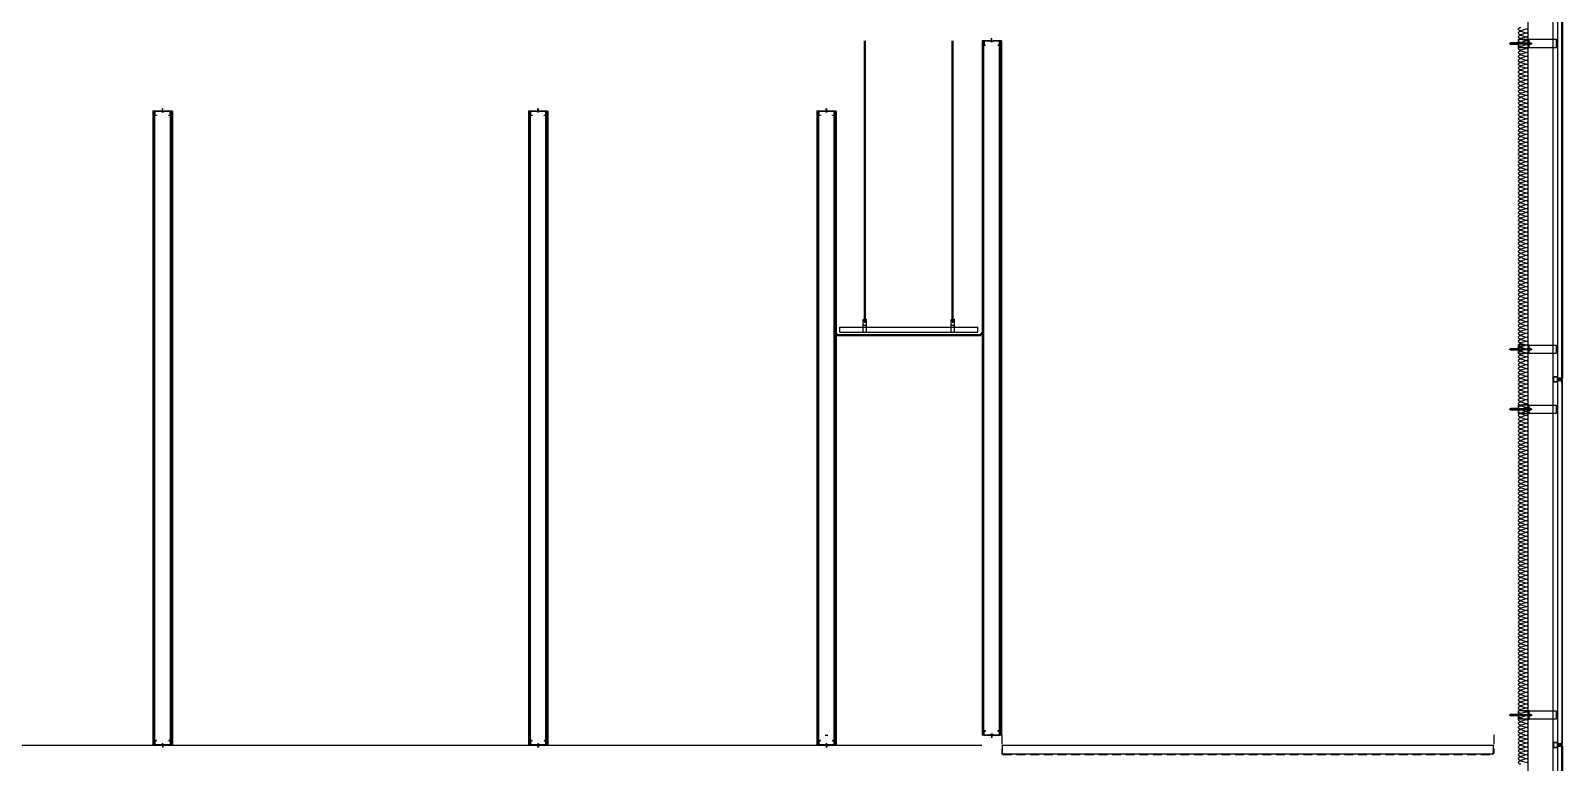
# Model space of a CAD drawing. Header units: millimetres. Extents: x 19868 to 801382, y -4805 to 85279.
# Drawn here: x 775035 to 790738, y 52501 to 60003 of the extents above; entities that cross this region are included whole.
import ezdxf

# ---------------------------------------------------------------- set-up
doc = ezdxf.new("R2010")
doc.units = ezdxf.units.MM
doc.header["$LTSCALE"] = 250
doc.linetypes.add('HID', pattern=[2.8, 1.8, -1])
for name, color, linetype in [('8입면선', 8, 'Continuous'), ('A-CEIL', 8, 'Continuous'), ('A-CEIL_EL', 8, 'Continuous'), ('A-ETC-8', 8, 'Continuous'), ('A-FIN', 6, 'Continuous'), ('A-FIN-8', 8, 'Continuous'), ('A-WALL-D', 7, 'Continuous'), ('A-WP', 1, 'HID'), ('GAGAM-DT', 7, 'Continuous'), ('ISL', 251, 'Continuous'), ('MO-S', 3, 'Continuous'), ('입면', 7, 'Continuous')]:
    doc.layers.add(name, color=color, linetype=linetype)
doc.layers.add('CK', color=221, linetype='Continuous', plot=False)

# ---------------------------------------------------------------- blocks, each defined once
blk = doc.blocks.new('A$C632c858f')
at = {"layer": 'A-ETC-8'}
blk.add_arc((-3, 0), 24, 341.8248, 18.1752, dxfattribs=at)
blk.add_ellipse((34, 0), major_axis=(7.59, 0), ratio=0.987937, dxfattribs=at)
blk = doc.blocks.new('A$Cae507117')
at = {"layer": 'A-ETC-8'}
for points in [[(-50, 0), (-50, -50), (0, -50), (0, 0)], [(-46.8, -3.2), (-46.8, -46.8), (-3.2, -46.8), (-3.2, -3.2)]]:
    blk.add_lwpolyline(points, close=True, dxfattribs=at)
blk = doc.blocks.new('*U112')
at = {"layer": '8입면선', "color": 8}
for p, q in [((3316398, 472011), (3316398, 479131)), ((3316578, 472011), (3316578, 479131))]:
    blk.add_line(p, q, dxfattribs=at)
at = {"layer": 'A-WALL-D'}
for p, q in [((3316388, 479131), (3316388, 472011)), ((3316408, 479131), (3316388, 479131)), ((3316408, 472021), (3316408, 479131)), ((3316568, 472021), (3316568, 479131)), ((3316588, 479131), (3316568, 479131)), ((3316588, 479131), (3316588, 472011)), ((3316408, 472011), (3316388, 472011)), ((3316588, 472011), (3316568, 472011))]:
    blk.add_line(p, q, dxfattribs=at)
at = {"layer": 'CK', "linetype": 'Continuous'}
blk.add_line((3316473, 472011), (3316502, 472011), dxfattribs=at)
at = {"layer": 'GAGAM-DT', "color": 8}
for p, q in [((3316493, 479126), (3316483, 479126)), ((3316483, 479126), (3316483, 479122)), ((3316491, 479121), (3316484, 479121)), ((3316485, 479126), (3316485, 479157)), ((3316490, 479152), (3316485, 479157)), ((3316485, 479126), (3316485, 479121)), ((3316490, 479126), (3316490, 479152)), ((3316490, 479126), (3316490, 479121)), ((3316493, 479126), (3316493, 479122)), ((3316483, 472017), (3316483, 472021)), ((3316493, 472017), (3316483, 472017)), ((3316491, 472022), (3316484, 472022)), ((3316485, 472017), (3316485, 472022)), ((3316485, 472017), (3316485, 471986)), ((3316490, 471991), (3316485, 471986)), ((3316490, 472017), (3316490, 472022)), ((3316490, 472017), (3316490, 471991)), ((3316493, 472017), (3316493, 472021))]:
    blk.add_line(p, q, dxfattribs=at)
for centre, start, end in [((3316484, 479122), 180, 270), ((3316491, 479122), 270, 0), ((3316484, 472021), 90, 180), ((3316491, 472021), 0, 90)]:
    blk.add_arc(centre, 1.51, start, end, dxfattribs=at)
at = {"layer": '입면', "color": 6}
for p, q in [((3316408, 479086), (3316408, 479131)), ((3316408, 479131), (3316473, 479131)), ((3316472, 479130), (3316409, 479130)), ((3316409, 479130), (3316409, 479088)), ((3316477, 479124), (3316472, 479130)), ((3316473, 479131), (3316478, 479126)), ((3316498, 479124), (3316477, 479124)), ((3316478, 479126), (3316497, 479126)), ((3316497, 479126), (3316502, 479131)), ((3316503, 479130), (3316498, 479124)), ((3316502, 479131), (3316568, 479131)), ((3316566, 479130), (3316503, 479130)), ((3316566, 479088), (3316566, 479130)), ((3316568, 479131), (3316568, 479086)), ((3316425, 479086), (3316408, 479086)), ((3316409, 479088), (3316425, 479088)), ((3316425, 479088), (3316425, 479086)), ((3316550, 479086), (3316550, 479088)), ((3316550, 479088), (3316566, 479088)), ((3316568, 479086), (3316550, 479086)), ((3316425, 472056), (3316408, 472056)), ((3316408, 472056), (3316408, 472011)), ((3316409, 472013), (3316409, 472055)), ((3316409, 472055), (3316425, 472055)), ((3316425, 472055), (3316425, 472056)), ((3316568, 472056), (3316550, 472056)), ((3316550, 472056), (3316550, 472055)), ((3316550, 472055), (3316566, 472055)), ((3316566, 472055), (3316566, 472013)), ((3316568, 472011), (3316568, 472056)), ((3316408, 472011), (3316473, 472011)), ((3316472, 472013), (3316409, 472013)), ((3316477, 472018), (3316472, 472013)), ((3316473, 472011), (3316478, 472017)), ((3316498, 472018), (3316477, 472018)), ((3316478, 472017), (3316497, 472017)), ((3316497, 472017), (3316502, 472011)), ((3316503, 472013), (3316498, 472018)), ((3316502, 472011), (3316568, 472011)), ((3316566, 472013), (3316503, 472013))]:
    blk.add_line(p, q, dxfattribs=at)
blk = doc.blocks.new('너트 M12')
for p, q in [((-9, 0), (9, 0)), ((-10, -9), (-10, -1)), ((9, -10), (-9, -10)), ((0, -8), (0, -1)), ((10, -1), (10, -9))]:
    blk.add_line(p, q)
for centre, start, end in [((-9, -1), 90, 180), ((-9, -9), 180, 270), ((9, -1), 0, 90), ((9, -9), 270, 0)]:
    blk.add_arc(centre, 0.5, start, end)
at = {"extrusion": (0, 0, -1)}
for centre, major_axis, ratio, start_param, end_param in [((-5, -1), (-4.75, 0.31), 0.185359, -0.024388, 3.141593), ((5, -1), (4.75, 0.31), 0.185108, 3.141593, 6.30754), ((-5, -9), (4.75, 0.31), 0.187111, 0, 3.166211), ((5, -9), (-4.75, 0.31), 0.185991, 3.117121, 6.283185)]:
    blk.add_ellipse(centre, major_axis=major_axis, ratio=ratio, start_param=start_param, end_param=end_param, dxfattribs=at)
blk = doc.blocks.new('A$C5ebcaad0')
at = {"layer": 'A-ETC-8'}
for p, q in [((-449, -225), (-214, -225)), ((-439, -220), (-439, -229)), ((-437, -219), (-437, -219)), ((-426, -220), (-437, -219)), ((-437, -231), (-426, -229)), ((-437, -231), (-437, -231)), ((-432, -220), (-432, -221)), ((-432, -229), (-432, -230)), ((-416, -219), (-431, -219)), ((-431, -222), (-429, -223)), ((-431, -228), (-429, -227)), ((-431, -231), (-416, -231)), ((-421, -224), (-428, -224)), ((-421, -226), (-428, -226)), ((-426, -220), (-412, -220)), ((-426, -229), (-412, -229)), ((-421, -223), (-421, -223)), ((-421, -227), (-421, -227)), ((-417, -227), (-417, -223)), ((-416, -219), (-413, -219)), ((-416, -231), (-413, -231)), ((-413, -219), (-413, -231)), ((-412, -231), (-412, -219)), ((-409, -219), (-412, -219)), ((-412, -231), (-409, -231)), ((-409, -231), (-409, -219)), ((-355, -219), (-409, -219)), ((-409, -231), (-355, -231)), ((-355, -219), (-246, -219)), ((-246, -231), (-355, -231)), ((-234, -219), (-226, -219)), ((-234, -220), (-224, -220)), ((-234, -229), (-224, -229)), ((-234, -231), (-226, -231)), ((-226, -231), (-226, -219)), ((-224, -220), (-226, -219)), ((-224, -229), (-226, -231)), ((-224, -229), (-224, -220))]:
    blk.add_line(p, q, dxfattribs=at)
for points in [[(-255, -180), (-255, -269), (-355, -269), (-355, -180)], [(34, -185), (-252, -185), (-252, -265), (34, -265)], [(-252, -265), (-246, -265), (-246, -185), (-252, -185)], [(-246, -210), (-246, -240), (-244, -240), (-244, -210)]]:
    blk.add_lwpolyline(points, close=True, dxfattribs=at)
blk.add_lwpolyline([(-252, -177), (-252, -272, -0.414214), (-253, -273), (-255, -273), (-255, -176), (-253, -176, -0.414214)], format="xyb", close=True, dxfattribs=at)
for centre, radius, start, end in [((-437, -220), 1.5, 90, 180), ((-437, -229), 1.5, 180, 270), ((-431, -220), 1, 90, 180), ((-431, -221), 1, 180, 236.3099), ((-431, -229), 1, 123.6901, 180), ((-431, -230), 1, 180, 270), ((-428, -221), 3, 236.3099, 270), ((-428, -229), 3, 90, 123.6901), ((-419, -223), 2, 90, 180), ((-421, -223), 0.5, 270, 0), ((-421, -227), 0.5, 0, 90), ((-419, -227), 2, 180, 270), ((-419, -223), 2, 0, 90), ((-419, -227), 2, 270, 0)]:
    blk.add_arc(centre, radius, start, end, dxfattribs=at)
at = {"layer": 'A-ETC-8', "xscale": -1, "rotation": 90}
blk.add_blockref('너트 M12', (-244, -225), dxfattribs=at)
blk = doc.blocks.new('*U191')
at = {"layer": '8입면선', "color": 8}
for p, q in [((3316398, 472011), (3316398, 478511)), ((3316578, 472011), (3316578, 478511))]:
    blk.add_line(p, q, dxfattribs=at)
at = {"layer": 'A-WALL-D'}
for p, q in [((3316388, 478511), (3316388, 472011)), ((3316408, 478511), (3316388, 478511)), ((3316408, 472021), (3316408, 478511)), ((3316568, 472021), (3316568, 478511)), ((3316588, 478511), (3316568, 478511)), ((3316588, 478511), (3316588, 472011)), ((3316408, 472011), (3316388, 472011)), ((3316588, 472011), (3316568, 472011))]:
    blk.add_line(p, q, dxfattribs=at)
at = {"layer": 'CK', "linetype": 'Continuous'}
blk.add_line((3316473, 472011), (3316502, 472011), dxfattribs=at)
at = {"layer": 'GAGAM-DT', "color": 8}
for p, q in [((3316493, 478506), (3316483, 478506)), ((3316483, 478506), (3316483, 478502)), ((3316491, 478501), (3316484, 478501)), ((3316485, 478506), (3316485, 478537)), ((3316490, 478532), (3316485, 478537)), ((3316485, 478506), (3316485, 478501)), ((3316490, 478506), (3316490, 478532)), ((3316490, 478506), (3316490, 478501)), ((3316493, 478506), (3316493, 478502)), ((3316483, 472017), (3316483, 472021)), ((3316493, 472017), (3316483, 472017)), ((3316491, 472022), (3316484, 472022)), ((3316485, 472017), (3316485, 472022)), ((3316485, 472017), (3316485, 471986)), ((3316490, 471991), (3316485, 471986)), ((3316490, 472017), (3316490, 472022)), ((3316490, 472017), (3316490, 471991)), ((3316493, 472017), (3316493, 472021))]:
    blk.add_line(p, q, dxfattribs=at)
for centre, start, end in [((3316484, 478502), 180, 270), ((3316491, 478502), 270, 0), ((3316484, 472021), 90, 180), ((3316491, 472021), 0, 90)]:
    blk.add_arc(centre, 1.51, start, end, dxfattribs=at)
at = {"layer": '입면', "color": 6}
for p, q in [((3316408, 478466), (3316408, 478511)), ((3316408, 478511), (3316473, 478511)), ((3316472, 478510), (3316409, 478510)), ((3316409, 478510), (3316409, 478468)), ((3316409, 478468), (3316425, 478468)), ((3316425, 478468), (3316425, 478466)), ((3316477, 478504), (3316472, 478510)), ((3316473, 478511), (3316478, 478506)), ((3316498, 478504), (3316477, 478504)), ((3316478, 478506), (3316497, 478506)), ((3316497, 478506), (3316502, 478511)), ((3316503, 478510), (3316498, 478504)), ((3316502, 478511), (3316568, 478511)), ((3316566, 478510), (3316503, 478510)), ((3316550, 478466), (3316550, 478468)), ((3316550, 478468), (3316566, 478468)), ((3316566, 478468), (3316566, 478510)), ((3316568, 478511), (3316568, 478466)), ((3316425, 478466), (3316408, 478466)), ((3316568, 478466), (3316550, 478466)), ((3316425, 472056), (3316408, 472056)), ((3316408, 472056), (3316408, 472011)), ((3316409, 472013), (3316409, 472055)), ((3316409, 472055), (3316425, 472055)), ((3316425, 472055), (3316425, 472056)), ((3316568, 472056), (3316550, 472056)), ((3316550, 472056), (3316550, 472055)), ((3316550, 472055), (3316566, 472055)), ((3316566, 472055), (3316566, 472013)), ((3316568, 472011), (3316568, 472056)), ((3316408, 472011), (3316473, 472011)), ((3316472, 472013), (3316409, 472013)), ((3316477, 472018), (3316472, 472013)), ((3316473, 472011), (3316478, 472017)), ((3316498, 472018), (3316477, 472018)), ((3316478, 472017), (3316497, 472017)), ((3316497, 472017), (3316502, 472011)), ((3316503, 472013), (3316498, 472018)), ((3316502, 472011), (3316568, 472011)), ((3316566, 472013), (3316503, 472013))]:
    blk.add_line(p, q, dxfattribs=at)
blk = doc.blocks.new('*U192')
at = {"layer": '8입면선', "color": 8}
for p, q in [((3316398, 471911), (3316398, 478411)), ((3316578, 471911), (3316578, 478411))]:
    blk.add_line(p, q, dxfattribs=at)
at = {"layer": 'A-WALL-D'}
for p, q in [((3316388, 478411), (3316388, 471911)), ((3316408, 478411), (3316388, 478411)), ((3316408, 471921), (3316408, 478411)), ((3316568, 471921), (3316568, 478411)), ((3316588, 478411), (3316568, 478411)), ((3316588, 478411), (3316588, 471911)), ((3316408, 471911), (3316388, 471911)), ((3316588, 471911), (3316568, 471911))]:
    blk.add_line(p, q, dxfattribs=at)
at = {"layer": 'CK', "linetype": 'Continuous'}
blk.add_line((3316473, 472011), (3316502, 472011), dxfattribs=at)
at = {"layer": 'GAGAM-DT', "color": 8}
for p, q in [((3316493, 478406), (3316483, 478406)), ((3316483, 478406), (3316483, 478402)), ((3316491, 478401), (3316484, 478401)), ((3316485, 478406), (3316485, 478437)), ((3316490, 478432), (3316485, 478437)), ((3316485, 478406), (3316485, 478401)), ((3316490, 478406), (3316490, 478432)), ((3316490, 478406), (3316490, 478401)), ((3316493, 478406), (3316493, 478402)), ((3316483, 471917), (3316483, 471921)), ((3316493, 471917), (3316483, 471917)), ((3316491, 471922), (3316484, 471922)), ((3316485, 471917), (3316485, 471922)), ((3316485, 471917), (3316485, 471886)), ((3316490, 471891), (3316485, 471886)), ((3316490, 471917), (3316490, 471922)), ((3316490, 471917), (3316490, 471891)), ((3316493, 471917), (3316493, 471921))]:
    blk.add_line(p, q, dxfattribs=at)
for centre, start, end in [((3316484, 478402), 180, 270), ((3316491, 478402), 270, 0), ((3316484, 471921), 90, 180), ((3316491, 471921), 0, 90)]:
    blk.add_arc(centre, 1.51, start, end, dxfattribs=at)
at = {"layer": '입면', "color": 6}
for p, q in [((3316408, 478366), (3316408, 478411)), ((3316408, 478411), (3316473, 478411)), ((3316425, 478366), (3316408, 478366)), ((3316472, 478410), (3316409, 478410)), ((3316409, 478410), (3316409, 478368)), ((3316409, 478368), (3316425, 478368)), ((3316425, 478368), (3316425, 478366)), ((3316477, 478404), (3316472, 478410)), ((3316473, 478411), (3316478, 478406)), ((3316498, 478404), (3316477, 478404)), ((3316478, 478406), (3316497, 478406)), ((3316497, 478406), (3316502, 478411)), ((3316503, 478410), (3316498, 478404)), ((3316502, 478411), (3316568, 478411)), ((3316566, 478410), (3316503, 478410)), ((3316550, 478366), (3316550, 478368)), ((3316550, 478368), (3316566, 478368)), ((3316568, 478366), (3316550, 478366)), ((3316566, 478368), (3316566, 478410)), ((3316568, 478411), (3316568, 478366)), ((3316425, 471956), (3316408, 471956)), ((3316408, 471956), (3316408, 471911)), ((3316408, 471911), (3316473, 471911)), ((3316409, 471913), (3316409, 471955)), ((3316409, 471955), (3316425, 471955)), ((3316472, 471913), (3316409, 471913)), ((3316425, 471955), (3316425, 471956)), ((3316477, 471918), (3316472, 471913)), ((3316473, 471911), (3316478, 471917)), ((3316498, 471918), (3316477, 471918)), ((3316478, 471917), (3316497, 471917)), ((3316497, 471917), (3316502, 471911)), ((3316503, 471913), (3316498, 471918)), ((3316502, 471911), (3316568, 471911)), ((3316566, 471913), (3316503, 471913)), ((3316568, 471956), (3316550, 471956)), ((3316550, 471956), (3316550, 471955)), ((3316550, 471955), (3316566, 471955)), ((3316566, 471955), (3316566, 471913)), ((3316568, 471911), (3316568, 471956))]:
    blk.add_line(p, q, dxfattribs=at)

msp = doc.modelspace()

# ---------------------------------------------------------------- linework, layer by layer
at = {"layer": 'A-CEIL'}
for p, q in [((783311.3, 56888.9, 0), (784765.1, 56888.9, 0)), ((783311.3, 56878.9, 0), (784765.1, 56878.9, 0))]:
    msp.add_line(p, q, dxfattribs=at)
at = {"layer": 'A-CEIL_EL'}
for p, q in [((783583.7, 57014.7), (783583.7, 59898.9, 0)), ((783592.7, 57014.7), (783592.7, 59898.9, 0)), ((784483.7, 57014.7), (784483.7, 59898.9, 0)), ((784492.7, 57014.7), (784492.7, 59898.9, 0)), ((783570.7, 56910.7), (783570.7, 57041.9)), ((783570.7, 57041.9), (783605.7, 57041.9)), ((783570.7, 57040.7), (783605.7, 57040.7)), ((783574.7, 57043.4), (783601.7, 57043.4)), ((783574.7, 57043.4), (783574.7, 57041.9)), ((783574.7, 57040.7), (783574.7, 57039.2)), ((783574.7, 57039.2), (783601.7, 57039.2)), ((783578.7, 57048.4), (783597.7, 57048.4)), ((783578.7, 57048.4), (783578.7, 57043.4)), ((783578.7, 57039.2), (783578.7, 57034.2)), ((783578.7, 57034.2), (783597.7, 57034.2)), ((783583.7, 57014.7), (783583.7, 57034.2)), ((783592.7, 57014.7), (783592.7, 57034.2)), ((783597.7, 57048.4), (783597.7, 57043.4)), ((783597.7, 57039.2), (783597.7, 57034.2)), ((783601.7, 57043.4), (783601.7, 57041.9)), ((783601.7, 57040.7), (783601.7, 57039.2)), ((783605.7, 56910.7), (783605.7, 57041.9)), ((784470.7, 56910.7), (784470.7, 57041.9)), ((784470.7, 57041.9), (784505.7, 57041.9)), ((784470.7, 57040.7), (784505.7, 57040.7)), ((784474.7, 57043.4), (784501.7, 57043.4)), ((784474.7, 57043.4), (784474.7, 57041.9)), ((784474.7, 57040.7), (784474.7, 57039.2)), ((784474.7, 57039.2), (784501.7, 57039.2)), ((784478.7, 57048.4), (784497.7, 57048.4)), ((784478.7, 57048.4), (784478.7, 57043.4)), ((784478.7, 57039.2), (784478.7, 57034.2)), ((784478.7, 57034.2), (784497.7, 57034.2)), ((784483.7, 57014.7), (784483.7, 57034.2)), ((784492.7, 57014.7), (784492.7, 57034.2)), ((784497.7, 57048.4), (784497.7, 57043.4)), ((784497.7, 57039.2), (784497.7, 57034.2)), ((784501.7, 57043.4), (784501.7, 57041.9)), ((784501.7, 57040.7), (784501.7, 57039.2)), ((784505.7, 56910.7), (784505.7, 57041.9)), ((783331.2, 56961.9), (784745.2, 56961.9)), ((783331.2, 56911.9), (783331.2, 56961.9)), ((783331.2, 56911.9), (784745.2, 56911.9)), ((783570.7, 56982.4), (783605.7, 56982.4)), ((783570.7, 56961.9), (783605.7, 56961.9)), ((783570.7, 56911.9), (783605.7, 56911.9)), ((783570.7, 56910.7), (783605.7, 56910.7)), ((784470.7, 56982.4), (784505.7, 56982.4)), ((784470.7, 56961.9), (784505.7, 56961.9)), ((784470.7, 56911.9), (784505.7, 56911.9)), ((784470.7, 56910.7), (784505.7, 56910.7)), ((784745.2, 56911.9), (784745.2, 56961.9))]:
    msp.add_line(p, q, dxfattribs=at)
for centre in [(783588.2, 57026.3), (784488.2, 57026.3)]:
    msp.add_arc(centre, 12.4, 248.71498, 291.28502, dxfattribs=at)
at = {"layer": 'A-ETC-8'}
for p, q in [((790643.2, 35608.9), (790643.2, 76146.7)), ((790693.2, 35608.9), (790693.2, 76146.7))]:
    msp.add_line(p, q, dxfattribs=at)
for points in [[(790730.2, 56440.4), (790695.2, 56440.4), (790695.2, 56429.4), (790693.2, 56429.4), (790693.2, 56442.4), (790728.6, 56442.4, -0.2265409), (790732.2, 56446.1), (790732.2, 56460.8), (790734.2, 56460.8), (790734.2, 56444.4, 0.4142136)], [(790730.2, 56417.4), (790695.2, 56417.4), (790695.2, 56428.4), (790693.2, 56428.4), (790693.2, 56415.4), (790728.6, 56415.4, 0.2265409), (790732.2, 56411.8), (790732.2, 56397.1), (790734.2, 56397.1), (790734.2, 56413.4, -0.4142136)]]:
    msp.add_lwpolyline(points, format="xyb", close=True, dxfattribs=at)
at = {"layer": 'A-ETC-8', "elevation": 0}
for points in [[(790730.2, 52690.4), (790695.2, 52690.4), (790695.2, 52679.4), (790693.2, 52679.4), (790693.2, 52692.4), (790728.6, 52692.4, -0.2265409), (790732.2, 52696.1), (790732.2, 52710.8), (790734.2, 52710.8), (790734.2, 52694.4, 0.4142136)], [(790730.2, 52667.4), (790695.2, 52667.4), (790695.2, 52678.4), (790693.2, 52678.4), (790693.2, 52665.4), (790728.6, 52665.4, 0.2265409), (790732.2, 52661.8), (790732.2, 52647.1), (790734.2, 52647.1), (790734.2, 52663.4, -0.4142136)]]:
    msp.add_lwpolyline(points, format="xyb", close=True, dxfattribs=at)
at = {"layer": 'A-FIN'}
for p, q in [((753988.2, 52678.9), (784788.2, 52678.9)), ((784991.2, 52678.9), (790035.2, 52678.9))]:
    msp.add_line(p, q, dxfattribs=at)
for points in [[(790697.2, 60167.4), (790697.2, 60171.4), (790738.2, 60171.4), (790738.2, 56436.4), (790697.2, 56436.4), (790697.2, 56440.4), (790734.2, 56440.4), (790734.2, 60167.4), (790697.2, 60167.4)], [(790697.2, 52690.4), (790697.2, 52686.4), (790738.2, 52686.4), (790738.2, 56421.4), (790697.2, 56421.4), (790697.2, 56417.4), (790734.2, 56417.4), (790734.2, 52690.4), (790697.2, 52690.4)]]:
    msp.add_lwpolyline(points, close=True, dxfattribs=at)
at = {"layer": 'A-FIN', "elevation": 0}
for points in [[(790738.2, 52686.4), (790697.2, 52686.4), (790697.2, 52690.4), (790734.2, 52690.4)], [(790738.2, 52671.4), (790738.2, 52671.4), (790697.2, 52671.4), (790697.2, 52667.4), (790734.2, 52667.4)], [(790738.2, 52667.4), (790738.2, 52671.4)]]:
    msp.add_lwpolyline(points, dxfattribs=at)
at = {"layer": 'A-FIN'}
msp.add_lwpolyline([(790734.2, 49690.4), (790734.2, 52667.4), (790697.2, 52667.4), (790697.2, 52667.4), (790697.2, 52671.4), (790738.2, 52671.4), (790738.2, 49686.4)], dxfattribs=at)
at = {"layer": 'A-FIN-8'}
for p, q in [((784996.2, 52678.9), (784996.2, 52597.1)), ((790030.2, 52678.9), (790030.2, 52597.1)), ((785006.4, 52586.9), (784996.2, 52597.1)), ((785006.4, 52586.9), (790020, 52586.9)), ((790020, 52586.9), (790030.2, 52597.1))]:
    msp.add_line(p, q, dxfattribs=at)
at = {"layer": 'A-WP', "ltscale": 0.2}
for p, q in [((785003.4, 52581.9), (784991.2, 52594.1)), ((785003.4, 52581.9), (790023.1, 52581.9)), ((790023.1, 52581.9), (790035.2, 52594.1))]:
    msp.add_line(p, q, dxfattribs=at)
at = {"layer": 'A-WP', "linetype": 'HID', "ltscale": 0.2}
for points in [[(784988.2, 52778.9), (784991.2, 52778.9), (784991.2, 52594.1)], [(790038.2, 52778.9), (790035.2, 52778.9), (790035.2, 52594.1)]]:
    msp.add_lwpolyline(points, dxfattribs=at)
at = {"layer": 'ISL'}
for p, q in [((790388.2, 33878.9), (790388.2, 76128.9)), ((783311.3, 56878.9), (783311.3, 56888.9)), ((784765.1, 56878.9), (784765.1, 56888.9))]:
    msp.add_line(p, q, dxfattribs=at)
msp.add_lwpolyline([(790312.4, 52481.3, -1.3725934), (790312.4, 52516.6), (790364, 52501.3, 0.5092668), (790388.2, 52519, 0.5092668), (790364, 52536.6), (790312.4, 52521.3, -1.3725934), (790312.4, 52556.6), (790364, 52541.3, 0.5092668), (790388.2, 52559, 0.5092668), (790364, 52576.6), (790312.4, 52561.3, -1.3725934), (790312.4, 52596.6), (790364, 52581.3, 0.5092668), (790388.2, 52599, 0.5092668), (790364, 52616.6), (790312.4, 52601.3, -1.3725934), (790312.4, 52636.6), (790364, 52621.3, 0.5092668), (790388.2, 52639, 0.5092668), (790364, 52656.6), (790312.4, 52641.3, -1.3725934), (790312.4, 52676.6), (790364, 52661.3, 0.5092668), (790388.2, 52679, 0.5092668), (790364, 52696.6), (790312.4, 52681.3, -1.3725934), (790312.4, 52716.6), (790364, 52701.3, 0.5092668), (790388.2, 52719, 0.5092668), (790364, 52736.6), (790312.4, 52721.3, -1.3725934), (790312.4, 52756.6), (790364, 52741.3, 0.5092668), (790388.2, 52759, 0.5092668), (790364, 52776.6), (790312.4, 52761.3, -1.3725934), (790312.4, 52796.6), (790364, 52781.3, 0.5092668), (790388.2, 52799, 0.5092668), (790364, 52816.6), (790312.4, 52801.3, -1.3725934), (790312.4, 52836.6), (790364, 52821.3, 0.5092668), (790388.2, 52839, 0.5092668), (790364, 52856.6), (790312.4, 52841.3, -1.3725934), (790312.4, 52876.6), (790364, 52861.3, 0.5092668), (790388.2, 52879, 0.5092668), (790364, 52896.6), (790312.4, 52881.3, -1.3725934), (790312.4, 52916.6), (790364, 52901.3, 0.5092668), (790388.2, 52919, 0.5092668), (790364, 52936.6), (790312.4, 52921.3, -1.3725934), (790312.4, 52956.6), (790364, 52941.3, 0.5092668), (790388.2, 52959, 0.5092668), (790364, 52976.6), (790312.4, 52961.3, -1.3725934), (790312.4, 52996.6), (790364, 52981.3, 0.5092668), (790388.2, 52999, 0.5092668), (790364, 53016.6), (790312.4, 53001.3, -1.3725934), (790312.4, 53036.6), (790364, 53021.3, 0.5092668), (790388.2, 53039, 0.5092668), (790364, 53056.6), (790312.4, 53041.3, -1.3725934), (790312.4, 53076.6), (790364, 53061.3, 0.5092668), (790388.2, 53079, 0.5092668), (790364, 53096.6), (790312.4, 53081.3, -1.3725934), (790312.4, 53116.6), (790364, 53101.3, 0.5092668), (790388.2, 53119, 0.5092668), (790364, 53136.6), (790312.4, 53121.3, -1.3725934), (790312.4, 53156.6), (790364, 53141.3, 0.5092668), (790388.2, 53159, 0.5092668), (790364, 53176.6), (790312.4, 53161.3, -1.3725934), (790312.4, 53196.6), (790364, 53181.3, 0.5092668), (790388.2, 53199, 0.5092668), (790364, 53216.6), (790312.4, 53201.3, -1.3725934), (790312.4, 53236.6), (790364, 53221.3, 0.5092668), (790388.2, 53239, 0.5092668), (790364, 53256.6), (790312.4, 53241.3, -1.3725934), (790312.4, 53276.6), (790364, 53261.3, 0.5092668), (790388.2, 53279, 0.5092668), (790364, 53296.6), (790312.4, 53281.3, -1.3725934), (790312.4, 53316.6), (790364, 53301.3, 0.5092668), (790388.2, 53319, 0.5092668), (790364, 53336.6), (790312.4, 53321.3, -1.3725934), (790312.4, 53356.6), (790364, 53341.3, 0.5092668), (790388.2, 53359, 0.5092668), (790364, 53376.6), (790312.4, 53361.3, -1.3725934), (790312.4, 53396.6), (790364, 53381.3, 0.5092668), (790388.2, 53399, 0.5092668), (790364, 53416.6), (790312.4, 53401.3, -1.3725934), (790312.4, 53436.6), (790364, 53421.3, 0.5092668), (790388.2, 53439, 0.5092668), (790364, 53456.6), (790312.4, 53441.3, -1.3725934), (790312.4, 53476.6), (790364, 53461.3, 0.5092668), (790388.2, 53479, 0.5092668), (790364, 53496.6), (790312.4, 53481.3, -1.3725934), (790312.4, 53516.6), (790364, 53501.3, 0.5092668), (790388.2, 53519, 0.5092668), (790364, 53536.6), (790312.4, 53521.3, -1.3725934), (790312.4, 53556.6), (790364, 53541.3, 0.5092668), (790388.2, 53559, 0.5092668), (790364, 53576.6), (790312.4, 53561.3, -1.3725934), (790312.4, 53596.6), (790364, 53581.3, 0.5092668), (790388.2, 53599, 0.5092668), (790364, 53616.6), (790312.4, 53601.3, -1.3725934), (790312.4, 53636.6), (790364, 53621.3, 0.5092668), (790388.2, 53639, 0.5092668), (790364, 53656.6), (790312.4, 53641.3, -1.3725934), (790312.4, 53676.6), (790364, 53661.3, 0.5092668), (790388.2, 53679, 0.5092668), (790364, 53696.6), (790312.4, 53681.3, -1.3725934), (790312.4, 53716.6), (790364, 53701.3, 0.5092668), (790388.2, 53719, 0.5092668), (790364, 53736.6), (790312.4, 53721.3, -1.3725934), (790312.4, 53756.6), (790364, 53741.3, 0.5092668), (790388.2, 53759, 0.5092668), (790364, 53776.6), (790312.4, 53761.3, -1.3725934), (790312.4, 53796.6), (790364, 53781.3, 0.5092668), (790388.2, 53799, 0.5092668), (790364, 53816.6), (790312.4, 53801.3, -1.3725934), (790312.4, 53836.6), (790364, 53821.3, 0.5092668), (790388.2, 53839, 0.5092668), (790364, 53856.6), (790312.4, 53841.3, -1.3725934), (790312.4, 53876.6), (790364, 53861.3, 0.5092668), (790388.2, 53879, 0.5092668), (790364, 53896.6), (790312.4, 53881.3, -1.3725934), (790312.4, 53916.6), (790364, 53901.3, 0.5092668), (790388.2, 53919, 0.5092668), (790364, 53936.6), (790312.4, 53921.3, -1.3725934), (790312.4, 53956.6), (790364, 53941.3, 0.5092668), (790388.2, 53959, 0.5092668), (790364, 53976.6), (790312.4, 53961.3, -1.3725934), (790312.4, 53996.6), (790364, 53981.3, 0.5092668), (790388.2, 53999, 0.5092668), (790364, 54016.6), (790312.4, 54001.3, -1.3725934), (790312.4, 54036.6), (790364, 54021.3, 0.5092668), (790388.2, 54039, 0.5092668), (790364, 54056.6), (790312.4, 54041.3, -1.3725934), (790312.4, 54076.6), (790364, 54061.3, 0.5092668), (790388.2, 54079, 0.5092668), (790364, 54096.6), (790312.4, 54081.3, -1.3725934), (790312.4, 54116.6), (790364, 54101.3, 0.5092668), (790388.2, 54119, 0.5092668), (790364, 54136.6), (790312.4, 54121.3, -1.3725934), (790312.4, 54156.6), (790364, 54141.3, 0.5092668), (790388.2, 54159, 0.5092668), (790364, 54176.6), (790312.4, 54161.3, -1.3725934), (790312.4, 54196.6), (790364, 54181.3, 0.5092668), (790388.2, 54199, 0.5092668), (790364, 54216.6), (790312.4, 54201.3, -1.3725934), (790312.4, 54236.6), (790364, 54221.3, 0.5092668), (790388.2, 54239, 0.5092668), (790364, 54256.6), (790312.4, 54241.3, -1.3725934), (790312.4, 54276.6), (790364, 54261.3, 0.5092668), (790388.2, 54279, 0.5092668), (790364, 54296.6), (790312.4, 54281.3, -1.3725934), (790312.4, 54316.6), (790364, 54301.3, 0.5092668), (790388.2, 54319, 0.5092668), (790364, 54336.6), (790312.4, 54321.3, -1.3725934), (790312.4, 54356.6), (790364, 54341.3, 0.5092668), (790388.2, 54359, 0.5092668), (790364, 54376.6), (790312.4, 54361.3, -1.3725934), (790312.4, 54396.6), (790364, 54381.3, 0.5092668), (790388.2, 54399, 0.5092668), (790364, 54416.6), (790312.4, 54401.3, -1.3725934), (790312.4, 54436.6), (790364, 54421.3, 0.5092668), (790388.2, 54439, 0.5092668), (790364, 54456.6), (790312.4, 54441.3, -1.3725934), (790312.4, 54476.6), (790364, 54461.3, 0.5092668), (790388.2, 54479, 0.5092668), (790364, 54496.6), (790312.4, 54481.3, -1.3725934), (790312.4, 54516.6), (790364, 54501.3, 0.5092668), (790388.2, 54519, 0.5092668), (790364, 54536.6), (790312.4, 54521.3, -1.3725934), (790312.4, 54556.6), (790364, 54541.3, 0.5092668), (790388.2, 54559, 0.5092668), (790364, 54576.6), (790312.4, 54561.3, -1.3725934), (790312.4, 54596.6), (790364, 54581.3, 0.5092668), (790388.2, 54599, 0.5092668), (790364, 54616.6), (790312.4, 54601.3, -1.3725934), (790312.4, 54636.6), (790364, 54621.3, 0.5092668), (790388.2, 54639, 0.5092668), (790364, 54656.6), (790312.4, 54641.3, -1.3725934), (790312.4, 54676.6), (790364, 54661.3, 0.5092668), (790388.2, 54679, 0.5092668), (790364, 54696.6), (790312.4, 54681.3, -1.3725934), (790312.4, 54716.6), (790364, 54701.3, 0.5092668), (790388.2, 54719, 0.5092668), (790364, 54736.6), (790312.4, 54721.3, -1.3725934), (790312.4, 54756.6), (790364, 54741.3, 0.5092668), (790388.2, 54759, 0.5092668), (790364, 54776.6), (790312.4, 54761.3, -1.3725934), (790312.4, 54796.6), (790364, 54781.3, 0.5092668), (790388.2, 54799, 0.5092668), (790364, 54816.6), (790312.4, 54801.3, -1.3725934), (790312.4, 54836.6), (790364, 54821.3, 0.5092668), (790388.2, 54839, 0.5092668), (790364, 54856.6), (790312.4, 54841.3, -1.3725934), (790312.4, 54876.6), (790364, 54861.3, 0.5092668), (790388.2, 54879, 0.5092668), (790364, 54896.6), (790312.4, 54881.3, -1.3725934), (790312.4, 54916.6), (790364, 54901.3, 0.5092668), (790388.2, 54919, 0.5092668), (790364, 54936.6), (790312.4, 54921.3, -1.3725934), (790312.4, 54956.6), (790364, 54941.3, 0.5092668), (790388.2, 54959, 0.5092668), (790364, 54976.6), (790312.4, 54961.3, -1.3725934), (790312.4, 54996.6), (790364, 54981.3, 0.5092668), (790388.2, 54999, 0.5092668), (790364, 55016.6), (790312.4, 55001.3, -1.3725934), (790312.4, 55036.6), (790364, 55021.3, 0.5092668), (790388.2, 55039, 0.5092668), (790364, 55056.6), (790312.4, 55041.3, -1.3725934), (790312.4, 55076.6), (790364, 55061.3, 0.5092668), (790388.2, 55079, 0.5092668), (790364, 55096.6), (790312.4, 55081.3, -1.3725934), (790312.4, 55116.6), (790364, 55101.3, 0.5092668), (790388.2, 55119, 0.5092668), (790364, 55136.6), (790312.4, 55121.3, -1.3725934), (790312.4, 55156.6), (790364, 55141.3, 0.5092668), (790388.2, 55159, 0.5092668), (790364, 55176.6), (790312.4, 55161.3, -1.3725934), (790312.4, 55196.6), (790364, 55181.3, 0.5092668), (790388.2, 55199, 0.5092668), (790364, 55216.6), (790312.4, 55201.3, -1.3725934), (790312.4, 55236.6), (790364, 55221.3, 0.5092668), (790388.2, 55239, 0.5092668), (790364, 55256.6), (790312.4, 55241.3, -1.3725934), (790312.4, 55276.6), (790364, 55261.3, 0.5092668), (790388.2, 55279, 0.5092668), (790364, 55296.6), (790312.4, 55281.3, -1.3725934), (790312.4, 55316.6), (790364, 55301.3, 0.5092668), (790388.2, 55319, 0.5092668), (790364, 55336.6), (790312.4, 55321.3, -1.3725934), (790312.4, 55356.6), (790364, 55341.3, 0.5092668), (790388.2, 55359, 0.5092668), (790364, 55376.6), (790312.4, 55361.3, -1.3725934), (790312.4, 55396.6), (790364, 55381.3, 0.5092668), (790388.2, 55399, 0.5092668), (790364, 55416.6), (790312.4, 55401.3, -1.3725934), (790312.4, 55436.6), (790364, 55421.3, 0.5092668), (790388.2, 55439, 0.5092668), (790364, 55456.6), (790312.4, 55441.3, -1.3725934), (790312.4, 55476.6), (790364, 55461.3, 0.5092668), (790388.2, 55479, 0.5092668), (790364, 55496.6), (790312.4, 55481.3, -1.3725934), (790312.4, 55516.6), (790364, 55501.3, 0.5092668), (790388.2, 55519, 0.5092668), (790364, 55536.6), (790312.4, 55521.3, -1.3725934), (790312.4, 55556.6), (790364, 55541.3, 0.5092668), (790388.2, 55559, 0.5092668), (790364, 55576.6), (790312.4, 55561.3, -1.3725934), (790312.4, 55596.6), (790364, 55581.3, 0.5092668), (790388.2, 55599, 0.5092668), (790364, 55616.6), (790312.4, 55601.3, -1.3725934), (790312.4, 55636.6), (790364, 55621.3, 0.5092668), (790388.2, 55639, 0.5092668), (790364, 55656.6), (790312.4, 55641.3, -1.3725934), (790312.4, 55676.6), (790364, 55661.3, 0.5092668), (790388.2, 55679, 0.5092668), (790364, 55696.6), (790312.4, 55681.3, -1.3725934), (790312.4, 55716.6), (790364, 55701.3, 0.5092668), (790388.2, 55719, 0.5092668), (790364, 55736.6), (790312.4, 55721.3, -1.3725934), (790312.4, 55756.6), (790364, 55741.3, 0.5092668), (790388.2, 55759, 0.5092668), (790364, 55776.6), (790312.4, 55761.3, -1.3725934), (790312.4, 55796.6), (790364, 55781.3, 0.5092668), (790388.2, 55799, 0.5092668), (790364, 55816.6), (790312.4, 55801.3, -1.3725934), (790312.4, 55836.6), (790364, 55821.3, 0.5092668), (790388.2, 55839, 0.5092668), (790364, 55856.6), (790312.4, 55841.3, -1.3725934), (790312.4, 55876.6), (790364, 55861.3, 0.5092668), (790388.2, 55879, 0.5092668), (790364, 55896.6), (790312.4, 55881.3, -1.3725934), (790312.4, 55916.6), (790364, 55901.3, 0.5092668), (790388.2, 55919, 0.5092668), (790364, 55936.6), (790312.4, 55921.3, -1.3725934), (790312.4, 55956.6), (790364, 55941.3, 0.5092668), (790388.2, 55959, 0.5092668), (790364, 55976.6), (790312.4, 55961.3, -1.3725934), (790312.4, 55996.6), (790364, 55981.3, 0.5092668), (790388.2, 55999, 0.5092668), (790364, 56016.6), (790312.4, 56001.3, -1.3725934), (790312.4, 56036.6), (790364, 56021.3, 0.5092668), (790388.2, 56039, 0.5092668), (790364, 56056.6), (790312.4, 56041.3, -1.3725934), (790312.4, 56076.6), (790364, 56061.3, 0.5092668), (790388.2, 56079, 0.5092668), (790364, 56096.6), (790312.4, 56081.3, -1.3725934), (790312.4, 56116.6), (790364, 56101.3, 0.5092668), (790388.2, 56119, 0.5092668), (790364, 56136.6), (790312.4, 56121.3, -1.3725934), (790312.4, 56156.6), (790364, 56141.3, 0.5092668), (790388.2, 56159, 0.5092668), (790364, 56176.6), (790312.4, 56161.3, -1.3725934), (790312.4, 56196.6), (790364, 56181.3, 0.5092668), (790388.2, 56199, 0.5092668), (790364, 56216.6), (790312.4, 56201.3, -1.3725934), (790312.4, 56236.6), (790364, 56221.3, 0.5092668), (790388.2, 56239, 0.5092668), (790364, 56256.6), (790312.4, 56241.3, -1.3725934), (790312.4, 56276.6), (790364, 56261.3, 0.5092668), (790388.2, 56279, 0.5092668), (790364, 56296.6), (790312.4, 56281.3, -1.3725934), (790312.4, 56316.6), (790364, 56301.3, 0.5092668), (790388.2, 56319, 0.5092668), (790364, 56336.6), (790312.4, 56321.3, -1.3725934), (790312.4, 56356.6), (790364, 56341.3, 0.5092668), (790388.2, 56359, 0.5092668), (790364, 56376.6), (790312.4, 56361.3, -1.3725934), (790312.4, 56396.6), (790364, 56381.3, 0.5092668), (790388.2, 56399, 0.5092668), (790364, 56416.6), (790312.4, 56401.3, -1.3725934), (790312.4, 56436.6), (790364, 56421.3, 0.5092668), (790388.2, 56439, 0.5092668), (790364, 56456.6), (790312.4, 56441.3, -1.3725934), (790312.4, 56476.6), (790364, 56461.3, 0.5092668), (790388.2, 56479, 0.5092668), (790364, 56496.6), (790312.4, 56481.3, -1.3725934), (790312.4, 56516.6), (790364, 56501.3, 0.5092668), (790388.2, 56519, 0.5092668), (790364, 56536.6), (790312.4, 56521.3, -1.3725934), (790312.4, 56556.6), (790364, 56541.3, 0.5092668), (790388.2, 56559, 0.5092668), (790364, 56576.6), (790312.4, 56561.3, -1.3725934), (790312.4, 56596.6), (790364, 56581.3, 0.5092668), (790388.2, 56599, 0.5092668), (790364, 56616.6), (790312.4, 56601.3, -1.3725934), (790312.4, 56636.6), (790364, 56621.3, 0.5092668), (790388.2, 56639, 0.5092668), (790364, 56656.6), (790312.4, 56641.3, -1.3725934), (790312.4, 56676.6), (790364, 56661.3, 0.5092668), (790388.2, 56679, 0.5092668), (790364, 56696.6), (790312.4, 56681.3, -1.3725934), (790312.4, 56716.6), (790364, 56701.3, 0.5092668), (790388.2, 56719, 0.5092668), (790364, 56736.6), (790312.4, 56721.3, -1.3725934), (790312.4, 56756.6), (790364, 56741.3, 0.5092668), (790388.2, 56759, 0.5092668), (790364, 56776.6), (790312.4, 56761.3, -1.3725934), (790312.4, 56796.6), (790364, 56781.3, 0.5092668), (790388.2, 56799, 0.5092668), (790364, 56816.6), (790312.4, 56801.3, -1.3725934), (790312.4, 56836.6), (790364, 56821.3, 0.5092668), (790388.2, 56839, 0.5092668), (790364, 56856.6), (790312.4, 56841.3, -1.3725934), (790312.4, 56876.6), (790364, 56861.3, 0.5092668), (790388.2, 56879, 0.5092668), (790364, 56896.6), (790312.4, 56881.3, -1.3725934), (790312.4, 56916.6), (790364, 56901.3, 0.5092668), (790388.2, 56919, 0.5092668), (790364, 56936.6), (790312.4, 56921.3, -1.3725934), (790312.4, 56956.6), (790364, 56941.3, 0.5092668), (790388.2, 56959, 0.5092668), (790364, 56976.6), (790312.4, 56961.3, -1.3725934), (790312.4, 56996.6), (790364, 56981.3, 0.5092668), (790388.2, 56999, 0.5092668), (790364, 57016.6), (790312.4, 57001.3, -1.3725934), (790312.4, 57036.6), (790364, 57021.3, 0.5092668), (790388.2, 57039, 0.5092668), (790364, 57056.6), (790312.4, 57041.3, -1.3725934), (790312.4, 57076.6), (790364, 57061.3, 0.5092668), (790388.2, 57079, 0.5092668), (790364, 57096.6), (790312.4, 57081.3, -1.3725934), (790312.4, 57116.6), (790364, 57101.3, 0.5092668), (790388.2, 57119, 0.5092668), (790364, 57136.6), (790312.4, 57121.3, -1.3725934), (790312.4, 57156.6), (790364, 57141.3, 0.5092668), (790388.2, 57159, 0.5092668), (790364, 57176.6), (790312.4, 57161.3, -1.3725934), (790312.4, 57196.6), (790364, 57181.3, 0.5092668), (790388.2, 57199, 0.5092668), (790364, 57216.6), (790312.4, 57201.3, -1.3725934), (790312.4, 57236.6), (790364, 57221.3, 0.5092668), (790388.2, 57239, 0.5092668), (790364, 57256.7), (790312.4, 57241.3, -1.3725934), (790312.4, 57276.7), (790364, 57261.3, 0.5092668), (790388.2, 57279, 0.5092668), (790364, 57296.7), (790312.4, 57281.3, -1.3725934), (790312.4, 57316.7), (790364, 57301.3, 0.5092668), (790388.2, 57319, 0.5092668), (790364, 57336.7), (790312.4, 57321.3, -1.3725934), (790312.4, 57356.7), (790364, 57341.3, 0.5092668), (790388.2, 57359, 0.5092668), (790364, 57376.7), (790312.4, 57361.3, -1.3725934), (790312.4, 57396.7), (790364, 57381.3, 0.5092668), (790388.2, 57399, 0.5092668), (790364, 57416.7), (790312.4, 57401.3, -1.3725934), (790312.4, 57436.7), (790364, 57421.3, 0.5092668), (790388.2, 57439, 0.5092668), (790364, 57456.7), (790312.4, 57441.3, -1.3725934), (790312.4, 57476.7), (790364, 57461.3, 0.5092668), (790388.2, 57479, 0.5092668), (790364, 57496.7), (790312.4, 57481.3, -1.3725934), (790312.4, 57516.7), (790364, 57501.3, 0.5092668), (790388.2, 57519, 0.5092668), (790364, 57536.7), (790312.4, 57521.3, -1.3725934), (790312.4, 57556.7), (790364, 57541.3, 0.5092668), (790388.2, 57559, 0.5092668), (790364, 57576.7), (790312.4, 57561.3, -1.3725934), (790312.4, 57596.7), (790364, 57581.3, 0.5092668), (790388.2, 57599, 0.5092668), (790364, 57616.7), (790312.4, 57601.3, -1.3725934), (790312.4, 57636.7), (790364, 57621.3, 0.5092668), (790388.2, 57639, 0.5092668), (790364, 57656.7), (790312.4, 57641.3, -1.3725934), (790312.4, 57676.7), (790364, 57661.3, 0.5092668), (790388.2, 57679, 0.5092668), (790364, 57696.7), (790312.4, 57681.3, -1.3725934), (790312.4, 57716.7), (790364, 57701.3, 0.5092668), (790388.2, 57719, 0.5092668), (790364, 57736.7), (790312.4, 57721.3, -1.3725934), (790312.4, 57756.7), (790364, 57741.3, 0.5092668), (790388.2, 57759, 0.5092668), (790364, 57776.7), (790312.4, 57761.3, -1.3725934), (790312.4, 57796.7), (790364, 57781.3, 0.5092668), (790388.2, 57799, 0.5092668), (790364, 57816.7), (790312.4, 57801.3, -1.3725934), (790312.4, 57836.7), (790364, 57821.3, 0.5092668), (790388.2, 57839, 0.5092668), (790364, 57856.7), (790312.4, 57841.3, -1.3725934), (790312.4, 57876.7), (790364, 57861.3, 0.5092668), (790388.2, 57879, 0.5092668), (790364, 57896.7), (790312.4, 57881.3, -1.3725934), (790312.4, 57916.7), (790364, 57901.3, 0.5092668), (790388.2, 57919, 0.5092668), (790364, 57936.7), (790312.4, 57921.3, -1.3725934), (790312.4, 57956.7), (790364, 57941.3, 0.5092668), (790388.2, 57959, 0.5092668), (790364, 57976.7), (790312.4, 57961.3, -1.3725934), (790312.4, 57996.7), (790364, 57981.3, 0.5092668), (790388.2, 57999, 0.5092668), (790364, 58016.7), (790312.4, 58001.3, -1.3725934), (790312.4, 58036.7), (790364, 58021.3, 0.5092668), (790388.2, 58039, 0.5092668), (790364, 58056.7), (790312.4, 58041.3, -1.3725934), (790312.4, 58076.7), (790364, 58061.3, 0.5092668), (790388.2, 58079, 0.5092668), (790364, 58096.7), (790312.4, 58081.3, -1.3725934), (790312.4, 58116.7), (790364, 58101.3, 0.5092668), (790388.2, 58119, 0.5092668), (790364, 58136.7), (790312.4, 58121.3, -1.3725934), (790312.4, 58156.7), (790364, 58141.3, 0.5092668), (790388.2, 58159, 0.5092668), (790364, 58176.7), (790312.4, 58161.3, -1.3725934), (790312.4, 58196.7), (790364, 58181.3, 0.5092668), (790388.2, 58199, 0.5092668), (790364, 58216.7), (790312.4, 58201.3, -1.3725934), (790312.4, 58236.7), (790364, 58221.3, 0.5092668), (790388.2, 58239, 0.5092668), (790364, 58256.7), (790312.4, 58241.3, -1.3725934), (790312.4, 58276.7), (790364, 58261.3, 0.5092668), (790388.2, 58279, 0.5092668), (790364, 58296.7), (790312.4, 58281.3, -1.3725934), (790312.4, 58316.7), (790364, 58301.3, 0.5092668), (790388.2, 58319, 0.5092668), (790364, 58336.7), (790312.4, 58321.3, -1.3725934), (790312.4, 58356.7), (790364, 58341.3, 0.5092668), (790388.2, 58359, 0.5092668), (790364, 58376.7), (790312.4, 58361.3, -1.3725934), (790312.4, 58396.7), (790364, 58381.3, 0.5092668), (790388.2, 58399, 0.5092668), (790364, 58416.7), (790312.4, 58401.3, -1.3725934), (790312.4, 58436.7), (790364, 58421.3, 0.5092668), (790388.2, 58439, 0.5092668), (790364, 58456.7), (790312.4, 58441.3, -1.3725934), (790312.4, 58476.7), (790364, 58461.3, 0.5092668), (790388.2, 58479, 0.5092668), (790364, 58496.7), (790312.4, 58481.3, -1.3725934), (790312.4, 58516.7), (790364, 58501.3, 0.5092668), (790388.2, 58519, 0.5092668), (790364, 58536.7), (790312.4, 58521.3, -1.3725934), (790312.4, 58556.7), (790364, 58541.3, 0.5092668), (790388.2, 58559, 0.5092668), (790364, 58576.7), (790312.4, 58561.3, -1.3725934), (790312.4, 58596.7), (790364, 58581.3, 0.5092668), (790388.2, 58599, 0.5092668), (790364, 58616.7), (790312.4, 58601.3, -1.3725934), (790312.4, 58636.7), (790364, 58621.3, 0.5092668), (790388.2, 58639, 0.5092668), (790364, 58656.7), (790312.4, 58641.3, -1.3725934), (790312.4, 58676.7), (790364, 58661.3, 0.5092668), (790388.2, 58679, 0.5092668), (790364, 58696.7), (790312.4, 58681.3, -1.3725934), (790312.4, 58716.7), (790364, 58701.3, 0.5092668), (790388.2, 58719, 0.5092668), (790364, 58736.7), (790312.4, 58721.3, -1.3725934), (790312.4, 58756.7), (790364, 58741.3, 0.5092668), (790388.2, 58759, 0.5092668), (790364, 58776.7), (790312.4, 58761.3, -1.3725934), (790312.4, 58796.7), (790364, 58781.3, 0.5092668), (790388.2, 58799, 0.5092668), (790364, 58816.7), (790312.4, 58801.3, -1.3725934), (790312.4, 58836.7), (790364, 58821.3, 0.5092668), (790388.2, 58839, 0.5092668), (790364, 58856.7), (790312.4, 58841.3, -1.3725934), (790312.4, 58876.7), (790364, 58861.3, 0.5092668), (790388.2, 58879, 0.5092668), (790364, 58896.7), (790312.4, 58881.3, -1.3725934), (790312.4, 58916.7), (790364, 58901.3, 0.5092668), (790388.2, 58919, 0.5092668), (790364, 58936.7), (790312.4, 58921.3, -1.3725934), (790312.4, 58956.7), (790364, 58941.3, 0.5092668), (790388.2, 58959, 0.5092668), (790364, 58976.7), (790312.4, 58961.3, -1.3725934), (790312.4, 58996.7), (790364, 58981.3, 0.5092668), (790388.2, 58999, 0.5092668), (790364, 59016.7), (790312.4, 59001.3, -1.3725934), (790312.4, 59036.7), (790364, 59021.3, 0.5092668), (790388.2, 59039, 0.5092668), (790364, 59056.7), (790312.4, 59041.3, -1.3725934), (790312.4, 59076.7), (790364, 59061.3, 0.5092668), (790388.2, 59079, 0.5092668), (790364, 59096.7), (790312.4, 59081.3, -1.3725934), (790312.4, 59116.7), (790364, 59101.3, 0.5092668), (790388.2, 59119, 0.5092668), (790364, 59136.7), (790312.4, 59121.3, -1.3725934), (790312.4, 59156.7), (790364, 59141.3, 0.5092668), (790388.2, 59159, 0.5092668), (790364, 59176.7), (790312.4, 59161.3, -1.3725934), (790312.4, 59196.7), (790364, 59181.3, 0.5092668), (790388.2, 59199, 0.5092668), (790364, 59216.7), (790312.4, 59201.3, -1.3725934), (790312.4, 59236.7), (790364, 59221.3, 0.5092668), (790388.2, 59239, 0.5092668), (790364, 59256.7), (790312.4, 59241.3, -1.3725934), (790312.4, 59276.7), (790364, 59261.3, 0.5092668), (790388.2, 59279, 0.5092668), (790364, 59296.7), (790312.4, 59281.3, -1.3725934), (790312.4, 59316.7), (790364, 59301.3, 0.5092668), (790388.2, 59319, 0.5092668), (790364, 59336.7), (790312.4, 59321.3, -1.3725934), (790312.4, 59356.7), (790364, 59341.3, 0.5092668), (790388.2, 59359, 0.5092668), (790364, 59376.7), (790312.4, 59361.3, -1.3725934), (790312.4, 59396.7), (790364, 59381.3, 0.5092668), (790388.2, 59399, 0.5092668), (790364, 59416.7), (790312.4, 59401.3, -1.3725934), (790312.4, 59436.7), (790364, 59421.3, 0.5092668), (790388.2, 59439, 0.5092668), (790364, 59456.7), (790312.4, 59441.3, -1.3725934), (790312.4, 59476.7), (790364, 59461.3, 0.5092668), (790388.2, 59479, 0.5092668), (790364, 59496.7), (790312.4, 59481.3, -1.3725934), (790312.4, 59516.7), (790364, 59501.3, 0.5092668), (790388.2, 59519, 0.5092668), (790364, 59536.7), (790312.4, 59521.3, -1.3725934), (790312.4, 59556.7), (790364, 59541.3, 0.5092668), (790388.2, 59559, 0.5092668), (790364, 59576.7), (790312.4, 59561.3, -1.3725934), (790312.4, 59596.7), (790364, 59581.3, 0.5092668), (790388.2, 59599, 0.5092668), (790364, 59616.7), (790312.4, 59601.3, -1.3725934), (790312.4, 59636.7), (790364, 59621.3, 0.5092668), (790388.2, 59639, 0.5092668), (790364, 59656.7), (790312.4, 59641.3, -1.3725934), (790312.4, 59676.7), (790364, 59661.3, 0.5092668), (790388.2, 59679, 0.5092668), (790364, 59696.7), (790312.4, 59681.3, -1.3725934), (790312.4, 59716.7), (790364, 59701.3, 0.5092668), (790388.2, 59719, 0.5092668), (790364, 59736.7), (790312.4, 59721.3, -1.3725934), (790312.4, 59756.7), (790364, 59741.3, 0.5092668), (790388.2, 59759, 0.5092668), (790364, 59776.7), (790312.4, 59761.3, -1.3725934), (790312.4, 59796.7), (790364, 59781.3, 0.5092668), (790388.2, 59799, 0.5092668), (790364, 59816.7), (790312.4, 59801.3, -1.3725934), (790312.4, 59836.7), (790364, 59821.3, 0.5092668), (790388.2, 59839, 0.5092668), (790364, 59856.7), (790312.4, 59841.3, -1.3725934), (790312.4, 59876.7), (790364, 59861.3, 0.5092668), (790388.2, 59879, 0.5092668), (790364, 59896.7), (790312.4, 59881.3, -1.3725934), (790312.4, 59916.7), (790364, 59901.3, 0.5092668), (790388.2, 59919, 0.5092668), (790364, 59936.7), (790312.4, 59921.3, -1.3725934), (790312.4, 59956.7), (790364, 59941.3, 0.5092668), (790388.2, 59959, 0.5092668), (790364, 59976.7), (790312.4, 59961.3, -1.3725934), (790312.4, 59996.7), (790364, 59981.3, 0.5092668), (790388.2, 59999, 0.5092668), (790364, 60016.7), (790312.4, 60001.3, -1.3725934), (790312.4, 60036.7)], format="xyb", dxfattribs=at)
at = {"layer": 'MO-S'}
for p, q in [((783293, 56900.1), (783284.9, 56900.1)), ((784783.4, 56900.1), (784791.5, 56900.1))]:
    msp.add_line(p, q, dxfattribs=at)
for points in [[(783288.2, 56907.7), (783289.4, 56907.7), (783289.4, 56893.9), (783304.4, 56893.9), (783304.4, 56878.9), (783318.2, 56878.9), (783318.2, 56877.7), (783303.2, 56877.7), (783303.2, 56892.7), (783288.2, 56892.7)], [(784788.2, 56907.7), (784787, 56907.7), (784787, 56893.9), (784772, 56893.9), (784772, 56878.9), (784758.2, 56878.9), (784758.2, 56877.7), (784773.2, 56877.7), (784773.2, 56892.7), (784788.2, 56892.7)]]:
    msp.add_lwpolyline(points, close=True, dxfattribs=at)

# ---------------------------------------------------------------- block references
at = {"layer": 'A-ETC-8'}
for p in [(790643.2, 60096.4), (790643.2, 56961.4), (790643.2, 56346.4), (790643.2, 53211.4, 0)]:
    msp.add_blockref('A$C5ebcaad0', p, dxfattribs=at)
at = {"layer": 'A-ETC-8', "rotation": 180}
for name, p in [('A$Cae507117', (790643.2, 56403.9)), ('A$Cae507117', (790643.2, 52653.9, 0)), ('A$C632c858f', (790738.2, 52678.9, 0))]:
    msp.add_blockref(name, p, dxfattribs=at)
at = {"layer": 'A-ETC-8', "xscale": -1}
msp.add_blockref('A$C632c858f', (790738.2, 56428.9), dxfattribs=at)
at = {"layer": 'A-WALL-D'}
for name, p in [('*U112', (-2531599.4, -419232.5)), ('*U191', (-2540099.4, -419332.5)), ('*U191', (-2536249.4, -419332.5)), ('*U192', (-2533293.6, -419232.5))]:
    msp.add_blockref(name, p, dxfattribs=at)

doc.saveas('drawing.dxf')
